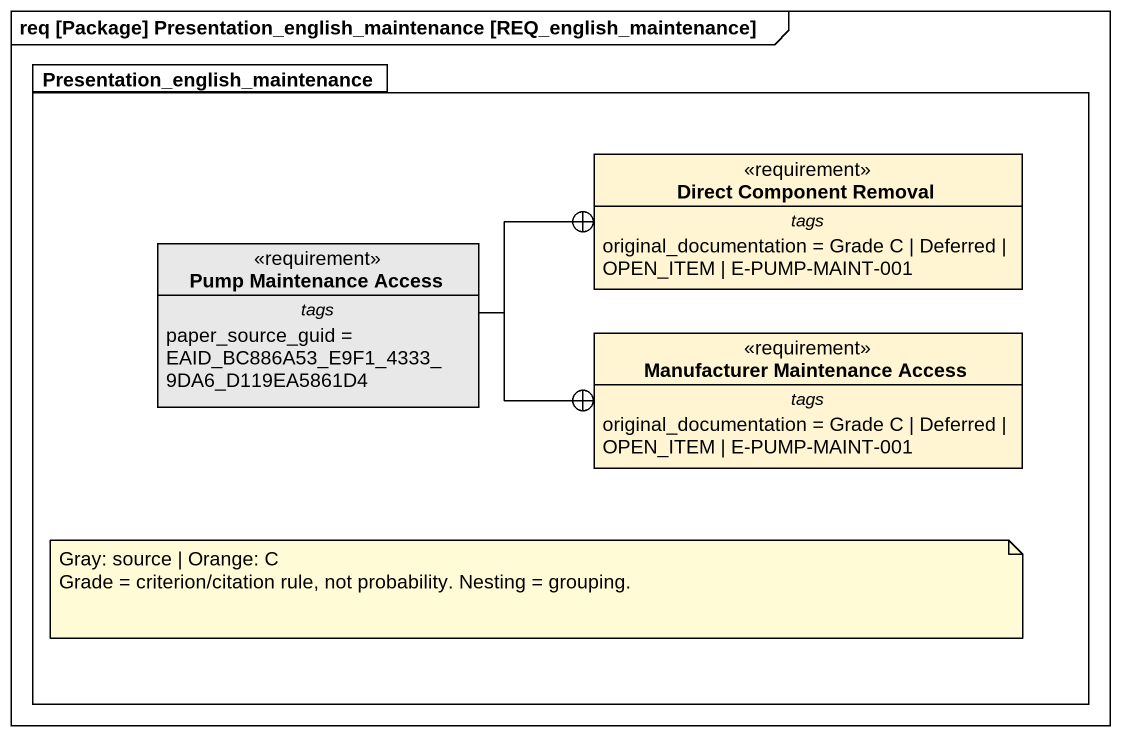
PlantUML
@startuml
mainframe req [Package] Presentation_english_maintenance [REQ_english_maintenance]
hide circle
hide empty members
package "Presentation_english_maintenance" as Presentation_english {
  class "Direct Component Removal" as Direct_Component_Removal <<requirement>> #FFF5D2 {
    -- tags --
    original_documentation = Grade C | Deferred | OPEN_ITEM | E-PUMP-MAINT-001
  }
  class "Pump Maintenance Access" as Pump_Maintenance_Access <<requirement>> #E8E8E8 {
    -- tags --
    paper_source_guid = EAID_BC886A53_E9F1_4333_9DA6_D119EA5861D4
  }
  class "Manufacturer Maintenance Access" as Manufacturer_Maintenance <<requirement>> #FFF5D2 {
    -- tags --
    original_documentation = Grade C | Deferred | OPEN_ITEM | E-PUMP-MAINT-001
  }
}
Pump_Maintenance_Access -right-+ Direct_Component_Removal
Pump_Maintenance_Access -right-+ Manufacturer_Maintenance
note as N1
  Gray: source | Orange: C
  Grade = criterion/citation rule, not probability. Nesting = grouping.
end note
@enduml
